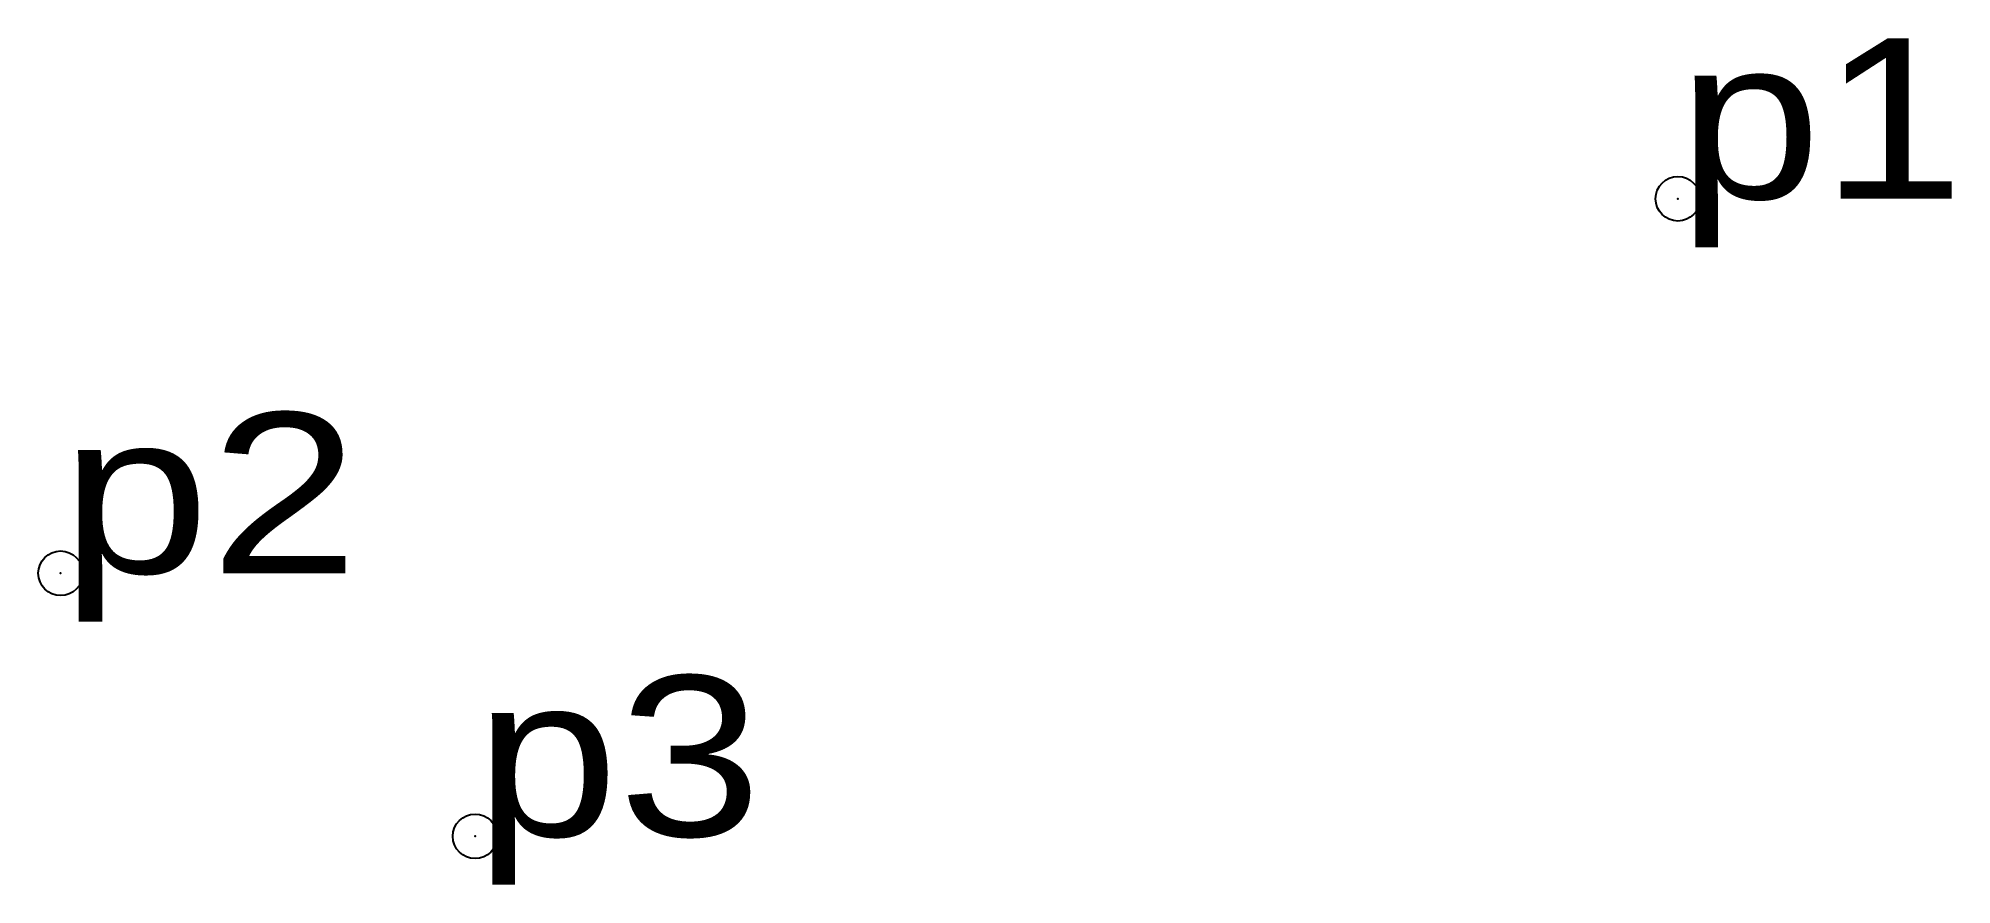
# Model space of a CAD drawing. Header units: metres. Extents: x 543322 to 549868, y 1828227 to 1838406.
# Drawn here: x 545596.94 to 545618.4, y 1829590.18 to 1829599.67 of the extents above.
import ezdxf

# ---------------------------------------------------------------- set-up
doc = ezdxf.new("R2010")
doc.units = ezdxf.units.M
doc.header["$PDMODE"] = 32
doc.header["$PDSIZE"] = 0.5
doc.layers.add('12', color=7, linetype='Continuous')
doc.layers.add('7', color=7, linetype='Continuous')

msp = doc.modelspace()

# ---------------------------------------------------------------- linework, layer by layer
at = {"layer": '7'}
for p in [(545615.33, 1829597.87), (545597.19, 1829593.67), (545601.84, 1829590.72)]:
    msp.add_point(p, dxfattribs=at)

# ---------------------------------------------------------------- texts
at = {"layer": '12'}
for s, width, p in [('p1', 1.2, (545615.33, 1829597.87)), ('p2', 1.25, (545597.19, 1829593.67)), ('p3', 1.2, (545601.84, 1829590.72))]:
    msp.add_text(s, height=1.8, dxfattribs=dict(at, width=width)).set_placement(p)

doc.saveas('drawing.dxf')
